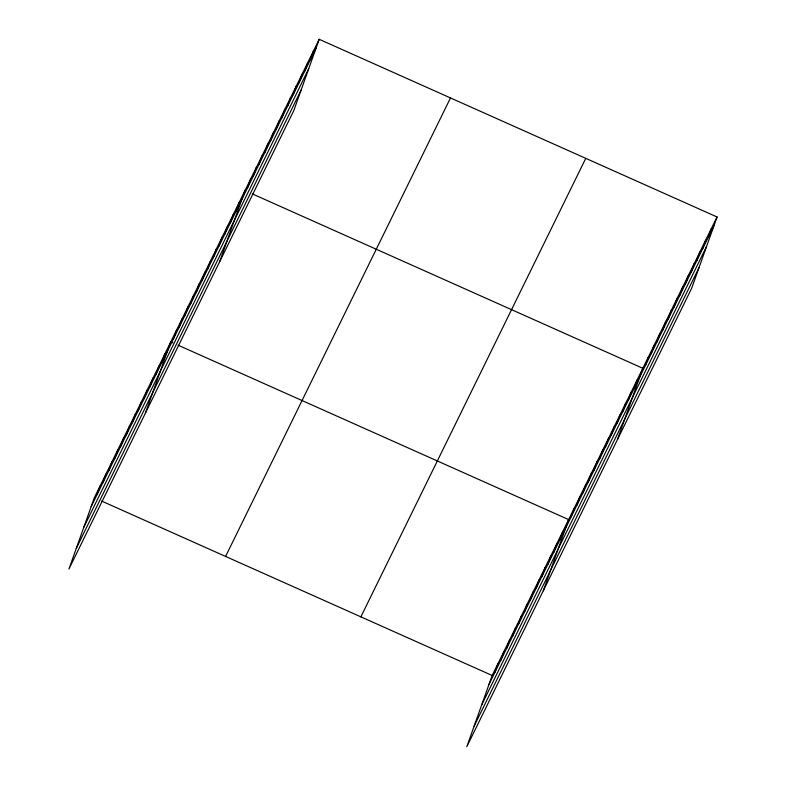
<?xml version="1.0" encoding="UTF-8"?>
<svg xmlns="http://www.w3.org/2000/svg" width="786" height="786" viewBox="0 0 786 786"><rect width="100%" height="100%" fill="white"/><g stroke="black" fill="none" stroke-linecap="round" stroke-linejoin="round"><path stroke-width="1.18" d="M97.022 494.689L100.186 485.807M102.897 482.702L106.061 473.82M108.782 470.706L111.946 461.824M114.668 458.719L117.831 449.838M120.543 446.723L123.707 437.841M126.428 434.737L129.592 425.855M132.313 422.74L135.477 413.858M138.189 410.754L141.352 401.872M144.074 398.757L147.237 389.876M149.959 386.771L153.113 377.889M155.834 374.775L158.998 365.893M161.72 362.778L164.883 353.906M145.4 413.122L170.759 341.91L172.851 342.843M173.313 339.149L176.477 330.267M179.021 327.516L182.185 318.635M184.73 315.874L187.893 306.992M190.438 304.231L193.602 295.359M196.146 292.598L199.31 283.717M201.855 280.956L205.018 272.074M207.563 269.323L210.727 260.441M213.271 257.68L216.435 248.798M218.98 246.038L222.143 237.166M224.688 234.405L227.852 225.523M230.396 222.762L233.56 213.88M236.105 211.129L239.268 202.248M219.618 261.817L244.977 190.605M247.521 187.844L250.685 178.962M253.23 176.211L256.393 167.33M258.938 164.569L262.102 155.687M264.656 152.926L267.81 144.054M270.364 141.293L273.518 132.412M276.073 129.651L279.226 120.769M281.781 118.018L284.945 109.136M287.489 106.375L290.653 97.493M293.198 94.733L296.361 85.851M298.906 83.1L302.07 74.218M304.614 71.457L307.778 62.575M310.323 59.815L313.486 50.943M319.195 39.3L293.836 110.512L68.942 569.015L94.3 497.803L319.195 39.3L717.058 216.985L691.7 288.197L466.805 746.7L492.164 675.488L717.058 216.985M494.885 672.374L498.049 663.492M500.77 660.387L503.934 651.506M506.646 648.391L509.809 639.509M512.531 636.395L515.695 627.523M518.416 624.408L521.57 615.526M524.291 612.412L527.455 603.54M530.177 600.425L533.34 591.544M536.062 588.429L539.216 579.557M541.937 576.443L545.101 567.561M547.822 564.446L550.986 555.574M553.708 552.46L556.861 543.578M559.583 540.463L562.747 531.582M543.273 590.807L568.632 519.595L178.058 345.172M571.176 516.834L574.34 507.953M576.885 505.202L580.048 496.32M582.593 493.559L585.757 484.677M588.301 481.916L591.465 473.034M594.01 470.283L597.173 461.402M599.718 458.641L602.882 449.759M605.426 446.998L608.59 438.126M611.135 435.365L614.298 426.484M616.843 423.723L620.007 414.841M622.551 412.09L625.715 403.208M628.26 400.447L631.423 391.566M633.978 388.805L637.132 379.933M617.482 439.502L642.84 368.29L252.277 193.867M645.394 365.529L648.548 356.648M651.103 353.897L654.266 345.015M656.811 342.254L659.975 333.372M662.519 330.611L665.683 321.729M668.228 318.978L671.391 310.097M673.936 307.336L677.1 298.454M679.644 295.693L682.808 286.821M685.353 284.06L688.516 275.179M691.061 272.418L694.225 263.536M696.769 260.785L699.933 251.903M702.478 249.142L705.641 240.261M708.186 237.5L711.35 228.618M91.137 506.685L316.031 48.182M83.817 527.249L308.702 68.755M76.262 548.441L301.156 89.948M225.592 556.439L450.486 97.936M360.872 616.853L585.767 158.35M489 684.37L713.894 225.867M481.68 704.934L706.575 246.431M474.135 726.126L699.029 267.623M101.591 501.055L492.164 675.488"/></g></svg>
